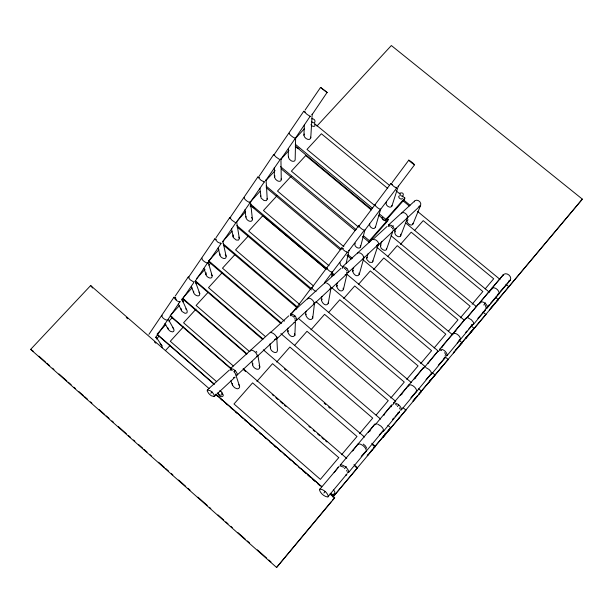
<?xml version="1.0" encoding="UTF-8"?>
<svg xmlns="http://www.w3.org/2000/svg" width="613" height="613" viewBox="0 0 613 613"><rect width="100%" height="100%" fill="white"/><g stroke="black" fill="none" stroke-linecap="round" stroke-linejoin="round"><path stroke-width="0.92" d="M295.642 137.427L295.167 159.625C295.19 161.817 292.294 161.587 291.029 160.629C286.547 158.238 288.953 152.346 288.432 148.415M295.451 320.752L294.876 335.273C291.673 339.717 285.696 332.016 287.995 328.101M296.799 308.477L295.75 308.262L296.263 309.32M305.044 110.125L320.561 87.406L327.104 92.41L312.109 114.639L312.186 114.102L310.76 137.841C309.81 141.71 303.948 138.155 303.925 135.228L304.362 124.837M307.588 299.098L308.331 297.956L310.592 298.646A5.839 3.349 45.1 0 1 313.059 300.768L314.27 303.075L313.519 304.209M490.362 290.999L491.22 289.344M479.427 303.987L479.78 302.692L503.48 274.555C506.583 271.758 512.476 276.547 510.254 280.133L487.297 307.91L486.132 308.331M314.561 302.799L312.722 318.224C309.626 322.584 303.473 314.959 306.27 311.143M454.348 332.913L454.723 331.556L465.888 318.231L439.567 349.402L439.383 350.628M442.05 347.494L442.44 346.107L453.482 333.173C456.685 333.02 460.141 335.893 460.539 339.081L457.237 343.004M357.463 253.698L358.237 252.548L360.421 253.138A5.471 3.41 45 0 1 362.75 255.115L363.838 257.314L363.057 258.448M402.465 198.168C401.86 201.072 396.634 196.758 399.477 195.708M383.991 415.369L384.435 413.844M303.925 135.228L304.316 134.032M280.923 158.836L281.267 179.624C281.29 181.793 278.425 181.586 277.168 180.628C272.563 178.054 275.13 171.793 274.241 167.686M288.401 157.035L288.485 156.369M401.661 213.539L402.457 212.404L404.572 212.903A5.149 3.433 44.9 0 1 406.771 214.749L407.76 216.856L406.955 217.99M274.57 177.05L274.961 175.87M266.065 179.678L267.23 199.118L266.333 200.658L264.019 200.543L261.1 198.083L259.95 188.321M260.602 196.566L260.686 195.907M259.927 191.486L250.502 201.692L252.472 219.73C251.46 223.714 245.123 219.692 245.997 216.542M236.626 221.814L239.361 238.61L238.472 240.127L236.204 240.02L233.346 237.591L231.476 228.542M219.921 253.797C218.741 257.299 226.641 261.123 226.136 256.211L222.894 241.583M391.086 406.856L392.366 404.526M193.67 291.213C192.474 294.684 200.252 298.454 199.769 293.596L195.248 281.298M181.096 309.281L181.187 308.646M162.253 347.786L161.916 345.701L156.238 337.28M331.12 287.397L328.216 303.527C325.089 308.101 319.028 299.91 322.147 296.363M331.641 276.348L332.422 271.835M259 176.421L273.674 154.53L274.655 154.782M347.272 272.892L343.38 289.642C340.353 294.102 334.215 286.064 337.625 282.631M346.169 263.268L349.027 250.265L348.866 250.709L364.245 230.312L361.938 229.063A4.942 0.935 38.4 0 1 359.831 227.3L358.651 225.799L359.647 226.159M155.587 337.173L155.441 337.771L167.564 320.116C165.587 320.637 160.713 316.89 162.054 315.327M148.921 334.346L173.969 297.228L175.739 297.527M364.099 257.069L359.218 274.494C356.268 278.861 350.084 270.931 353.747 267.613M355.256 243.169C353.05 245.729 359.026 250.257 360.521 247.001L364.927 229.89M362.436 236.618L369.011 242.104L369.409 240.717L388.221 219.439L386.749 218.228M369.67 223.96C368.597 226.703 373.869 230.496 375.363 227.431L380.719 208.964M378.635 243.545L372.367 262.448L369.501 262.272L366.934 259.705L366.674 258.303L367.969 253.851M209.064 388.558L90.655 285.551L30.65 349.387L276.586 567.469L331.02 501.94M378.865 215.416L385.47 220.895L385.945 219.393L404.848 198.022L402.641 196.206M386.519 202.167C384.305 204.773 390.397 209.332 391.906 206.045L398.335 186.076L398.189 186.505L414.58 164.774L413.246 163.364A5.119 0.598 38.4 0 0 411.07 161.579L408.802 160.139L392.144 182.567M388.221 219.439L387.738 220.918L369.011 242.104M408.089 219.791C404.143 221.983 412.672 228.082 412.947 223.285M392.833 231.385L386.412 249.621C385.416 250.909 383.523 250.142 382.435 249.368C379.47 247.637 380.543 244.112 381.853 241.622M396.167 228.35C394.22 230.948 394.09 234.909 397.439 236.281C398.979 237.515 401.722 236.227 400.481 234.181M386.412 249.621L386.565 248.418M380.435 245.966L380.995 245.016M366.674 258.303L367.248 257.33M352.827 271.26L353.417 270.256M414.396 201.846L414.618 201.171M336.874 286.332L337.479 285.313M321.587 300.148L322.208 299.098M339.985 262.632L340.445 265.123L343.142 267.092M339.043 466.547L319.404 489.756C320.461 493.342 324.032 496.492 327.733 497.043L347.196 473.627M305.956 314.768L306.171 314.147M287.98 331.733L288.631 330.629M270.67 346.866C268.877 350.521 277.068 355.448 277.467 350.36L276.724 336.575M252.885 363.478C251.031 367.225 259.414 372.283 259.828 367.057L257.851 355.165M404.848 198.022L404.281 199.623L385.47 220.895M328.208 496.791L328.392 496.277C327.35 492.691 323.756 489.519 320.055 488.99L319.58 489.243M368.382 432.326L374.957 424.02L340.261 465.029L340.184 466.278M357.831 444.555L358.498 443.758C362.076 444.057 365.639 447.161 366.474 450.639L361.195 456.333M347.479 472.615L348.889 471.841C347.954 468.301 344.368 465.167 340.728 464.761L340.261 465.029M400.573 236.059L407.76 217.324M375.309 424.709L391.661 405.086L385.033 413.108M414.15 379.102L423.529 367.578L393.454 403.17L393.316 404.411M382.382 431.429L383.799 430.602L382.727 428.043L380.88 426.096L377.631 424.096M412.802 224.442L420.618 205.34C421.828 202.397 417.752 198.88 415.047 200.643L388.527 224.971L388.343 226.565M410.94 397.653L416.794 391.033C416.204 387.7 412.687 384.719 409.308 384.673L408.679 386.213M400.159 410.25L401.576 409.4C400.91 406.013 397.377 402.994 393.929 402.871L393.454 403.17M423.621 368.359L437.912 351.18L427.782 363.532M430.242 374.62L431.659 373.731L430.724 371.263L429 369.44L425.912 367.639M452.999 333.487L452.808 334.706M444.946 355.877L446.525 355.969L447.237 355.142C446.785 351.908 443.306 348.996 440.042 349.096L439.567 349.402M503.074 275.26L503.48 274.555L480.27 302.079L480.056 303.282M471.512 324.606L473.535 324.346L473.466 322.331L471.336 319.741L468.393 318.101M487.297 307.91L487.542 307.397C487.274 304.309 483.335 300.784 480.27 302.079M490.507 303.289L499.243 293.236C499.028 290.179 495.105 286.715 492.101 288.049L491.879 289.244M429.544 380.681L429.767 380.252M385.523 433.1L384.872 433.881M400.243 395.569L408.825 384.972M334.323 493.894C333.549 495.679 331.135 494.729 330.078 493.733M352.529 451.076L358.023 444.034M334.131 472.631L338.307 467.121M382.244 217.439C381.501 219.086 383.792 220.918 385.37 220.473M370.903 239.56L370.083 240.158M229.377 370.03L207.37 389.929L207.179 390.887L208.658 393.37A6.597 3.142 45.3 0 0 211.378 395.783L214.221 396.565L235.07 377.156L233.492 377.677M233.254 234.925L233.001 236.825M206.297 272.839C203.93 276.325 212.657 280.938 212.152 275.75L208.221 262.341M270.594 332.07L230.503 368.536L230.549 370.229M214.221 396.565L214.144 394.872L212.941 393.117A6.567 3.111 45.3 0 0 210.205 390.703L207.37 389.929M236.082 375.087L237.193 375.003L237.415 374.045L235.997 371.593A6.406 3.18 45.3 0 0 233.323 369.241L230.503 368.536M256.678 356.605L257.376 355.486L256.019 353.073A6.253 3.234 45.2 0 0 253.399 350.782L251.062 349.962L250.372 351.088M325.327 282.378L290.432 314.124L290.378 315.787M275.597 339.027L276.708 338.897L276.969 337.947L275.658 335.572A6.107 3.272 45.2 0 0 273.091 333.342L271.429 332.606M294.792 320.032L296.217 320.315L296.93 319.748L295.696 316.844A5.969 3.318 45.2 0 0 293.183 314.668L290.432 314.124M372.528 239.231L342.506 266.755L342.376 268.379M329.74 289.029L330.844 288.853L331.135 287.911L329.97 285.643A5.709 3.372 45.1 0 0 327.557 283.574L326.714 283.152M346.514 272.341L347.9 272.563L348.628 271.98L347.548 269.191A5.586 3.394 45.1 0 0 345.18 267.168L342.506 266.755M175.218 296.087L188.13 277.153L189.21 277.16M188.352 277.543L214.765 238.832L216.489 239.277M216.021 237.691L229.729 217.607L230.756 217.738M229.775 218.105L257.828 177.011L259.506 177.617M273.904 154.966L303.749 111.267L305.366 112.056M167.74 319.856L180.061 301.519M181.701 300.186L193.777 282.601M194.903 281.689L207.7 262.663M207.937 262.709L221.04 243.637L220.711 242.871M222.688 241.92L235.53 223.247M236.511 222.381L250.158 202.535L249.775 201.807M250.357 202.236L264.28 181.984L263.881 181.279M265.965 180.237L279.651 160.33M280.831 159.388L294.807 139.067M295.558 137.971L310.247 116.186M377.455 245.054L378.535 244.848L378.865 243.92L377.807 241.752A5.364 3.417 45 0 0 375.531 239.821L372.903 239.468L387.064 226.481M392.964 230.465L394.044 230.243L394.381 229.316L393.362 227.178A5.249 3.433 44.9 0 0 391.125 225.293L388.527 224.971M291.183 314.354L295.75 308.262M297.113 306.898L311.672 287.466L312.209 287.482M311.841 287.781L341.778 247.836L343.41 248.541M343.165 246.457L358.651 225.799M359.011 226.044L390.887 183.532L392.473 184.39M324.798 282.179L332.177 272.394L331.962 271.835M332.254 272.287L347.318 252.311L347.081 251.774M364.773 230.335L380.435 209.332M380.566 209.401L396.611 188.137L395.891 187.218M447.007 355.663L473.052 324.2M473.535 324.346L485.764 309.565L484.262 310.385M348.69 472.355L383.033 430.954L379.34 434.839M383.592 431.123L399.569 411.844L397.929 412.702M401.362 409.921L431.123 373.999L426.027 379.577M431.437 374.252L445.352 357.44L438.28 365.233M483.78 304.998L485.55 302.883M332.238 500.476L333.464 499.013M276.586 567.469L334.683 497.848L330.353 494.078M323.894 493.013L325.097 491.58M344.475 468.692L346.299 466.508M397.408 406.542L398.626 405.078M489.312 309.948L495.281 302.83M497.066 300.699L508.882 286.708L505.932 284.279M508.169 287.505L582.35 199.133L391.355 45.531L316.944 126.04M367.195 455.697L368.398 454.264M370.811 451.383L372.022 449.95M373.83 447.789L390.719 427.774L387.822 425.292M417.231 396.029L412.986 401.094L417.338 396.013M418.449 394.58L435.023 374.926L432.104 372.459M455.942 349.831L474.01 328.3L471.083 325.863M490.906 308.147L582.35 199.133M367.662 455.252L390.719 427.774M418.556 394.557L462.125 342.767L459.183 340.307M495.373 297.167L498.308 299.596L465.558 338.66L485.894 314.515L482.952 312.071M371.769 443.276L375.386 446.394L332.928 497.036L357.555 467.796L353.962 464.677M418.664 388.803L421.575 391.27L382.895 437.421L405.906 410.097L402.994 407.614M445.291 357.004L448.218 359.463L426.633 385.102M434.134 347.969L445.804 334.154L370.313 270.9L358.513 284.355M448.387 331.242L457.988 319.871L383.807 257.966L373.493 269.735M460.386 317.841L470.163 306.262L397.239 245.644L387.975 256.226M472.11 304.247L482.86 291.512L411.177 232.174L400.465 244.411M485.167 288.899L493.703 278.785L423.208 220.642L414.572 230.503M341.579 454.723L356.988 436.487L272.54 363.655L256.947 381.347M359.502 433.736L372.704 418.112L289.888 347.05L276.678 362.053M376.137 415.001L388.251 400.664L306.998 331.288L294.746 345.226M390.826 397.99L404.281 382.06L324.561 314.346L310.944 329.84M406.725 379.347L418.066 365.923L339.801 299.749L328.514 312.599M420.694 363.555L431.583 350.659L354.72 285.957L343.701 298.508M500.216 291.459L510.254 280.133L508.798 280.946M487.473 306.699L489.289 304.653M477.841 318.415L485.764 309.565M465.711 332.392L466.937 331.028M468.769 328.974L472.439 324.882M196.037 309.128L183.571 322.79L233.338 365.969M183.318 326.99L170.291 341.28L216.673 381.723M165.364 350.667L170.291 345.249M497.266 300.745L498.308 299.596M156.422 339.073L158.997 336.261M235.162 254.326L222.488 268.172L284.44 321.143M222.366 272.478L208.497 287.658L265.421 336.583M208.022 292.401L196.114 305.443L249.46 351.51M484.891 315.611L485.894 314.515M183.249 297.535L192.099 287.895M195.892 283.765L197.156 282.386M276.984 195.777L263.452 210.52L329.066 265.766M170.843 314.929L179.64 305.335M182.781 301.91L184.666 299.857M165.816 324.599L157.058 334.154L213.991 383.83M168.943 321.181L172.69 317.09M248.326 235.982L235.584 249.897L299.703 304.454M478.37 323.273L479.32 322.231M222.956 241.131L231.952 231.369M280.8 323.457L209.071 262.073L208.719 260.854L218.941 249.744M196.773 278.31L205.033 269.314M208.849 265.168L210.757 263.092M291.098 176.276L277.497 191.08L343.885 246.694M474.01 328.3L453.275 352.912L454.133 351.992M265.667 180.827L275.137 170.583M237.223 220.856L245.621 211.746M250.15 206.834L251.445 205.432M294.884 139.028L304.462 128.692M280.693 159.449L288.953 150.53M461.206 343.755L462.125 342.767M394.872 231.944L395.239 231.545M447.36 360.383L448.218 359.463M392.435 419.445L393.738 418.066M395.033 416.679L399.569 411.844M440.977 367.869L441.789 367.011M180.092 301.857C177.701 302.04 174.889 299.443 173.969 297.228M420.832 392.052L421.575 391.27M405.231 410.787L405.906 410.097M399.071 417.997L399.699 417.353M207.753 262.985C205.776 263.176 201.01 259.583 202.045 258.104M221.04 243.637L217.722 242.12L214.765 238.832M375.386 446.394L374.857 446.9L372.689 445.023M345.479 475.665L346.743 474.454L346 475.037M236.059 222.465L235.568 222.557M237.193 375.003L257 356.567M257.138 356.437L276.034 338.859M296.677 320.139L313.864 304.132M313.979 304.025L330.422 288.715M276.708 338.897L294.738 322.109L294.064 322.484M348.368 272.371L363.409 258.349M363.517 258.249L377.953 244.802M330.844 288.853L346.583 274.187M394.044 230.243L407.323 217.868M407.415 217.776L420.181 205.868L418.832 206.374M378.535 244.848L392.389 231.929L391.768 232.289M391.286 227.607L393.293 225.745M233.852 371.769L235.231 370.497M210.795 393.247L212.198 391.945M293.55 317.128L294.945 315.848M345.433 269.559L346.82 268.279M270.325 332.744L288.738 315.864M324.852 283.114L340.943 268.364M250.158 202.535C248.181 202.367 243.56 198.919 244.25 197.555M357.126 468.179L357.555 467.796M351.326 474.952L351.709 474.615M264.28 181.984L260.985 180.245L257.828 177.011M334.522 471.895L335.181 471.389M368.758 431.629L370.214 430.924M352.904 450.363L353.548 449.873M400.595 394.902L401.982 394.236M428.112 362.904L428.679 362.467M414.488 378.459L415.852 377.807M454.723 331.556L455.995 330.951M485.741 308.462L486.255 308.063M442.44 346.107L443.743 345.487M479.78 302.692L481.006 302.109M334.07 498.285L334.683 497.848M310.377 116.432L307.121 114.439L303.749 111.267M499.005 293.75L497.848 294.179M466.845 318.055L466.37 318.377L478.73 303.726L466.991 317.687L468.24 317.097M460.302 339.602L459.122 339.993M416.089 391.853L416.579 391.554M327.25 92.64L320.561 87.406M365.792 451.436L366.275 451.16M332.177 272.394L329.848 271.252A4.843 1.149 38.4 0 1 327.794 269.513L326.875 267.904M443.789 358.283L444.678 357.984M347.318 252.311L344.989 251.123A4.889 1.05 38.4 0 1 342.92 249.368L341.778 247.836M298.929 148.239L297.359 148.162L295.366 146.507M376.551 245.315L377.324 245.162M345.134 274.701L345.931 274.555M380.481 209.516L378.183 208.205A4.988 0.828 38.4 0 1 376.053 206.428L374.827 204.957L375.309 205.071M274.501 339.38L275.344 339.242M396.611 188.137L394.32 186.766A5.042 0.72 38.4 0 1 392.159 184.98L390.887 183.532M375.991 423.905L376.711 423.867M414.58 164.774L412.311 163.342A5.096 0.59 38.4 0 1 410.128 161.548L408.802 160.139M311.841 118.769C316.683 118.531 315.48 125.788 311.511 121.474M440.509 350.307L441.613 350.552M341.165 466.271L343.655 467.206M219.485 390.879C225.73 392.412 220.167 398.703 217.83 392.734M289.213 133.213C288.723 134.178 294.102 138.461 295.228 138.032M193.769 282.003L190.183 279.812L188.13 277.153M389.301 226.036L390.174 226.32M291.183 315.442L293.106 316.354M231.231 370.022L232.266 370.413M395.554 404.503L396.734 405.055M279.735 159.572L276.057 157.058L273.674 154.53M254.709 208.435L252.786 206.811M235.04 222.343L231.936 220.213L229.729 217.607M344.2 268.241L345.096 268.762M316.047 291.619L314.745 290.777A4.789 1.241 38.4 0 1 312.722 289.045L311.672 287.466M30.65 349.387L33.255 351.234M363.279 444.065L365.417 445.912L366.681 448.21M160.031 343.763L161.916 345.701M221.5 392.987C226.726 396.435 218.933 398.864 218.534 393.768M330.583 493.281C333.403 496.63 336.997 492.262 333.334 490.002M314.431 123.535L389.408 185.31M396.029 190.758L399.699 193.785M403.415 199.784L410.051 205.255M417.43 211.332L500.032 279.413M402.641 200.505L409.277 205.983M387.768 188.482L321.404 133.764L306.99 149.403L374.98 205.723M405.86 223.124L489.503 292.317M295.274 144.231L372.673 208.389M379.309 213.891L385.945 219.393M295.236 146.07L371.532 209.332M371.302 209.937L305.726 155.556L291.39 171.142L358.582 227.124M391.04 235.729L476.332 306.577M280.555 166.629L356.191 229.699M363.532 235.821L369.409 240.717M376.681 247.146L464.493 320.369M281.313 168.958L355.126 230.526M363.026 259.805L452.578 334.775M266.065 186.015L341.41 249.177M347.992 254.694L352.383 258.372M266.188 187.647L340.315 249.797M346.92 255.337L351.326 259.031M346.514 273.919L438.709 351.464M250.709 204.282L327.235 268.762M331.602 272.448L334.522 274.908M326.07 269.03L262.793 215.699L248.694 231.078L313.557 285.995M250.158 205.186L326.216 269.291M332.062 274.218L333.526 275.452M332.131 288.01L425.537 366.911M236.81 225.507L310.906 288.286M237.062 226.925L311.419 289.941M315.971 301.65L411.384 382.619M223.117 243.759L297.696 307.266M223.423 245.077L296.822 307.588M298.209 318.231L395.714 401.408M208.719 260.854L281.62 323.235M280.869 333.602L380.596 419.1M195.593 281.007L263.1 339.073M195.279 281.497L262.479 339.318M263.314 349.824L364.536 437.046M284.447 368.98L285.896 370.229M324.231 403.262L325.679 404.511M328.568 407.001L330.016 408.25M247.054 353.908L182.62 298.217L183.08 299.251L246.51 354.076M243.139 368.62L346.759 458.44M243.422 369.608L245.583 371.478M272.21 394.557L273.651 395.806M275.804 397.684L277.965 399.553M280.126 401.423L283.007 403.921M284.44 405.17L285.88 406.411M308.914 426.38L310.354 427.629M313.228 430.119L314.668 431.368M317.549 433.866L319.71 435.736M321.863 437.613L324.024 439.483M325.465 440.732L326.905 441.973M354.973 466.309L356.414 467.558M170.215 315.618L231.591 368.911M170.721 316.561L231.116 369.003M215.561 394.213L269.705 441.314M271.153 442.571L294.255 462.669M295.696 463.926L297.864 465.811M300.753 468.324L318.798 484.025M320.247 485.281L321.687 486.538M126.293 317.503L127.742 318.76M154.43 341.985L155.878 343.234M157.625 335.005L214.312 384.474M216.228 394.611L321.725 486.791M330.338 494.316L333.204 496.821M215.945 394.81L217.377 396.059M220.964 399.201L222.404 400.45M225.99 403.592L227.423 404.841M230.296 407.354L232.45 409.231M235.315 411.744L237.469 413.622M240.342 416.135L242.495 418.012M244.648 419.897L246.801 421.775M249.675 424.288L251.828 426.165M254.694 428.679L256.847 430.556M259.72 433.069L261.153 434.318M264.747 437.452L266.18 438.709M269.766 441.843L271.207 443.099M274.072 445.613L276.225 447.49M279.099 449.996L280.532 451.252M284.125 454.386L285.558 455.643M289.144 458.777L290.577 460.034M293.451 462.539L295.604 464.424M298.477 466.93L300.631 468.815M302.784 470.7L305.649 473.205M307.803 475.083L309.956 476.968M312.829 479.473L314.982 481.358M317.856 483.864L320.009 485.749M38.918 356.145L45.362 361.862M46.795 363.126L49.661 365.67M52.526 368.206L53.959 369.478M58.971 373.922L66.855 380.911M68.288 382.183L71.154 384.719M74.02 387.263L75.445 388.535M79.031 391.707L83.33 395.523M84.763 396.787L87.628 399.331M90.494 401.867L91.919 403.139M99.084 409.492L104.815 414.572M106.248 415.844L109.114 418.38M111.98 420.924L113.413 422.196M118.424 426.64L126.301 433.629M128.454 435.529L130.6 437.437M133.465 439.981L134.898 441.245M138.484 444.425L142.775 448.233M144.208 449.505L147.074 452.042M149.94 454.585L151.373 455.857M158.537 462.202L164.269 467.29M165.702 468.554L168.567 471.098M171.433 473.634L172.858 474.906M178.59 479.987L185.754 486.339M187.907 488.247L190.053 490.147M197.93 497.135L207.24 505.396M209.393 507.296L210.826 508.568M217.99 514.92L223.714 520M225.868 521.908L228.013 523.808M230.879 526.352L232.312 527.624M238.043 532.705L245.208 539.057M247.353 540.957L249.506 542.865M257.383 549.853L266.693 558.106M268.846 560.014L270.992 561.922M185.731 308.845L186.39 309.519M172.475 327.403C173.939 328.353 175.012 331.564 172.559 331.917C168.177 331.817 167.05 326.346 164.935 323.557M256.15 351.356L256.878 352.276M234.174 371.838L235.469 373.784L239.308 385.493C240.457 387.416 238.396 389.508 236.419 388.573C232.955 387.577 231.837 383.776 230.879 380.742M90.655 285.551L92.617 288.01M310.914 124.661C311.55 126.784 316.354 127.335 314.768 124.347M251.445 217.462L251.981 218.22M225.262 254.694L226.136 256.211M211.293 274.241L212.152 275.75M198.919 292.094L199.769 293.596M178.314 304.002L182.046 311.488L185.08 313.35L186.957 312.868L187.226 311.006L181.816 299.037M444.663 352.674L445.774 354.735M485.144 305.052L486.316 307.956M168.36 319.404L173.625 328.798M259.084 365.317L259.828 367.057M238.809 384.596L239.308 385.493M294.661 317.978L295.159 318.921M346.552 270.272L347.019 271.161M392.404 228.22L392.841 229.047M175.487 298.094L176.291 299.78M238.886 237.101L239.361 238.61M181.21 309.994L181.54 310.753M168.307 329.296L167.87 327.832M346.629 470.263L347.134 471.458M399.515 407.883L399.983 409.001M191.348 286.555L193.7 292.577M360.275 245.706L360.521 247.001M358.95 273.061L359.218 274.494M343.111 288.171L343.38 289.642M204.083 268.571L206.029 274.716M312.446 316.683L312.722 318.224M294.608 333.694L294.876 335.273M232.503 385.087L232.235 383.386M218.205 247.959L219.96 255.169M251.92 361.325L252.663 364.927M310.607 137.09L310.76 137.841M281.122 178.881L281.267 179.624M267.092 198.374L267.23 199.118M252.334 218.994L252.472 219.73M244.924 209.707L245.905 217.194M270.042 343.77L270.456 348.284M391.876 205.424L391.906 206.045M375.34 226.81L375.363 227.431M372.911 260.809L372.942 261.475M328.193 302.807L328.216 303.527M399.676 193.225C402.389 200.995 406.258 190.873 399.676 193.225M338.759 457.635L320.377 479.381L233.99 403.975L252.594 382.872L338.759 457.635"/></g></svg>
